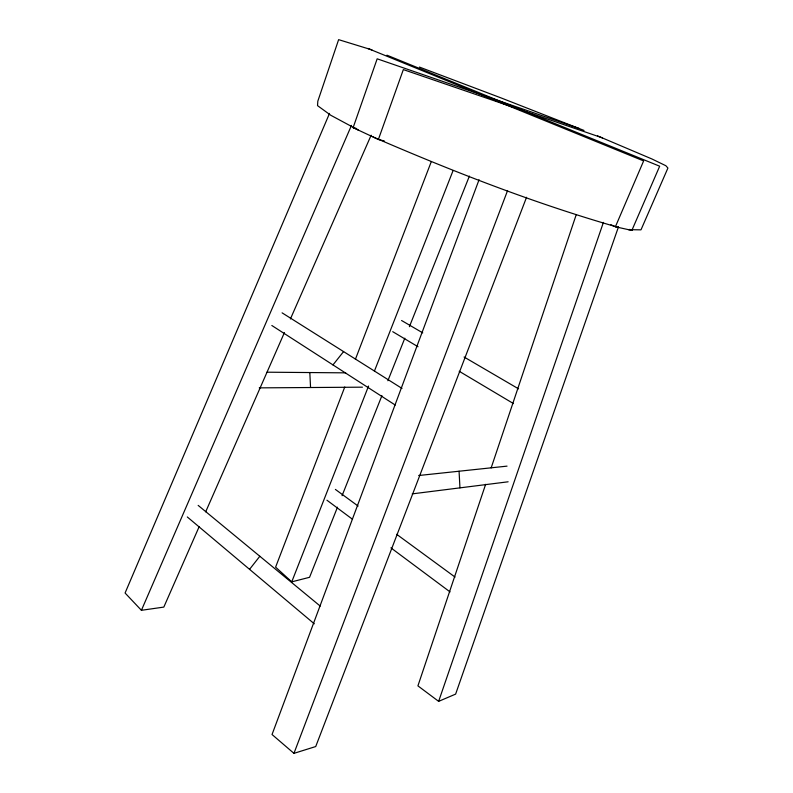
<?xml version="1.0" encoding="UTF-8"?>
<svg xmlns="http://www.w3.org/2000/svg" width="793" height="793" viewBox="0 0 793 793"><rect width="100%" height="100%" fill="white"/><g stroke="black" fill="none" stroke-linecap="round" stroke-linejoin="round"><path stroke-width="1.19" d="M485.643 484.305L417.921 685.866L438.638 701.359L455.628 694.113L618.49 226.828M491.154 467.9L576.194 214.774M438.638 701.359L603.423 222.377M384.367 141.015L378.39 139.469L353.123 127.643L377.171 58.811L579.187 128.476M378.39 139.469L403.34 69.596L602.482 137.893M479.061 179.743L272.039 734.516L293.955 753.35L315.723 746.54L526.562 197.269M293.955 753.35L507.56 190.617M344.757 387.014L275.607 567.134L291.745 581.854L309.557 577.304L337.491 507.183M355.403 359.298L431.204 161.861M291.745 581.854L368.557 386.042M374.425 371.074L453.051 170.654M342.07 495.684L381.919 395.667M387.876 380.729L404.817 338.185M409.396 326.696L469.397 176.096M329.531 113.369L125.076 593.015L141.412 610.303L163.824 607.091L199.212 526.552M610.907 224.736L615.398 226.768L643.629 160.929L367.863 48.452M141.412 610.303L351.487 125.373M615.398 226.768L631.852 230.416L659.677 166.213L386.954 55.183M205.684 511.812L284.429 332.584M290.407 318.974L371.144 135.216M249.557 569.344L259.826 556.26M332.971 364.909L343.577 351.596M412.231 493.87L508.125 481.797M418.664 475.513L507.044 466.135M259.252 387.866L362.441 387.172M267.043 372.195L345.659 372.849M628.462 229.663L640.982 229.851L667.924 168.037L665.872 165.737L652.005 159.006L597.535 135.89M353.123 127.643L356.681 128.575M618.927 227.551C534.839 203.533 453.2 171.645 373.007 136.941M371.937 49.89L338.621 39.65L317.815 101.207L317.527 105.628L330.85 115.312L358.357 130.092M419.428 67.078L501.394 98.045L584.025 130.439M629.592 229.395L631.852 230.416M401.575 320.501L422.748 332.872M464.074 357.009L518.563 388.848M392.723 331.682L418.03 346.749M459.206 371.273L513.477 403.587M282.1 312.848L402.001 388.421M271.83 325.497L395.231 405.045M335.38 489.41L358.109 506.063M396.659 534.304L455.043 577.076M326.934 500.214L352.518 519.276M390.909 547.864L450.037 591.905M198.161 505.389L320.213 606.08M187.307 516.967L314.296 623.813M459.068 471.22L459.95 487.864M309.815 372.551L310.559 387.519"/></g></svg>
